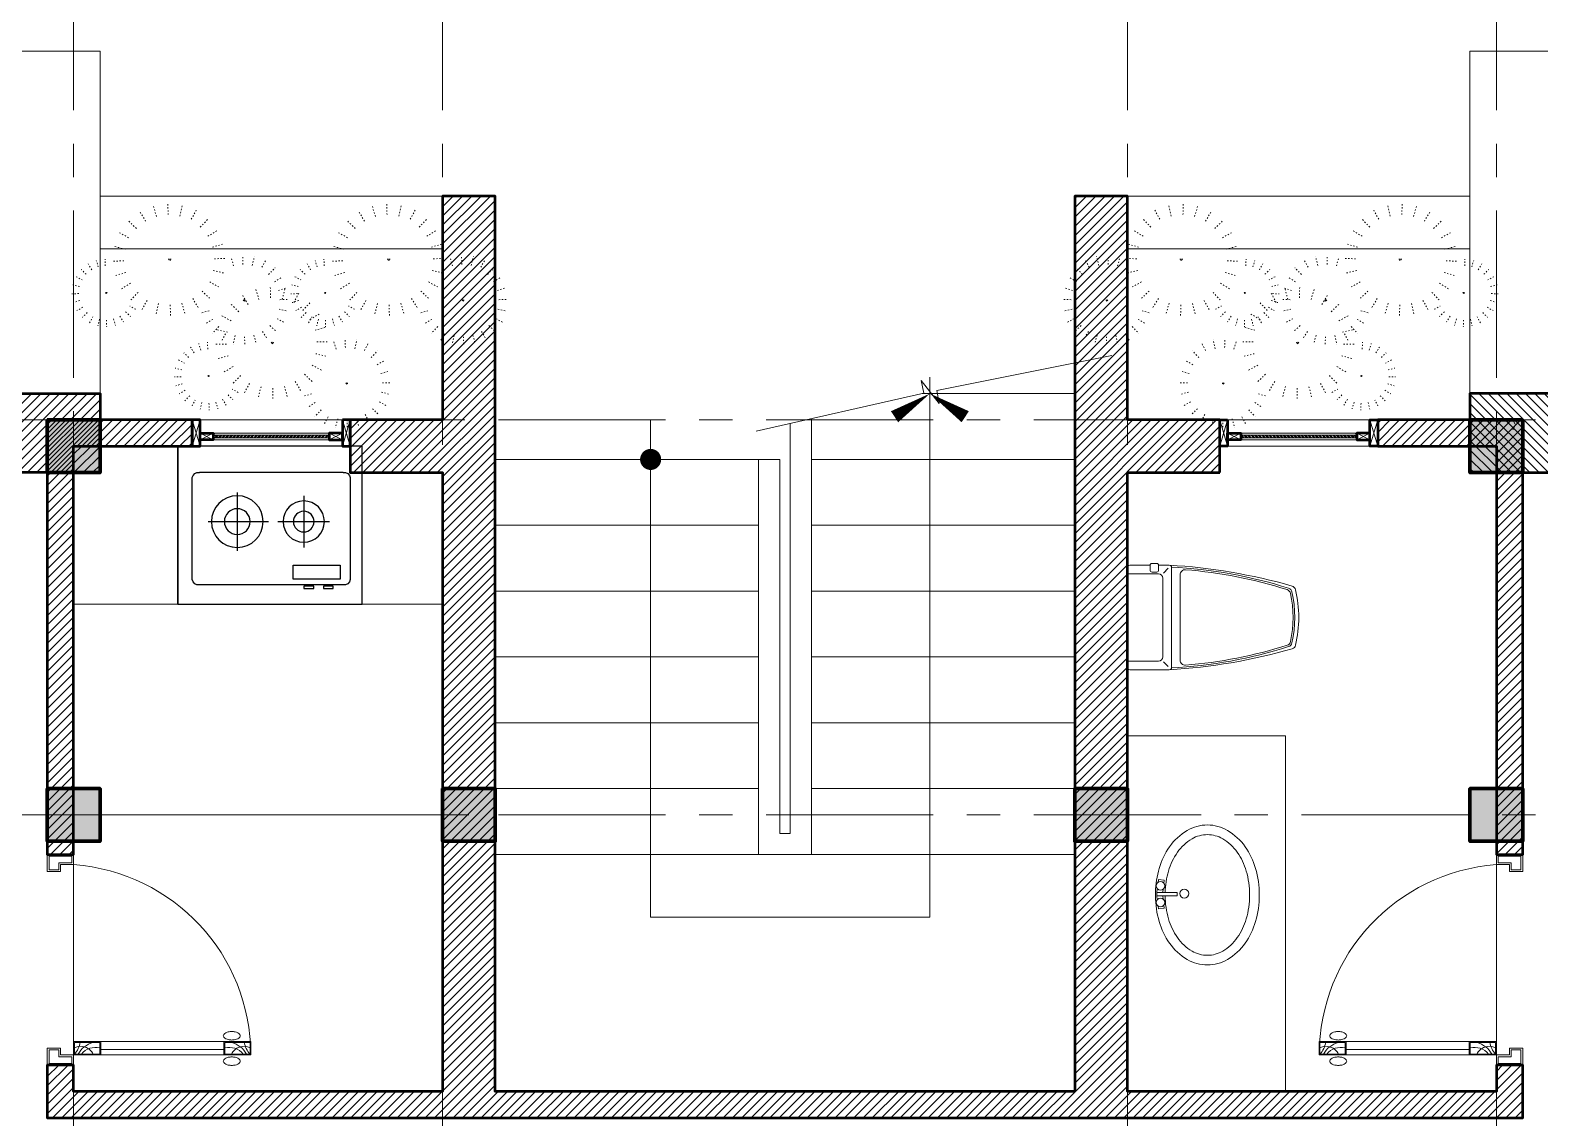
# Model space of a CAD drawing. Header units: inches. Extents: x 88947 to 296847, y 35049 to 161062.
# Drawn here: x 189696 to 195426, y 90059 to 94189 of the extents above; entities that cross this region are included whole.
import ezdxf

# ---------------------------------------------------------------- set-up
doc = ezdxf.new("R2010")
doc.units = ezdxf.units.IN
doc.header["$MEASUREMENT"] = 0
for name, pattern in [('ACAD_ISO03W100', [30, 12, -18]), ('CENTER', [50.800000000000004, 31.75, -6.35, 6.35, -6.35]), ('DASHED2', [9.524999999999999, 6.35, -3.175])]:
    doc.linetypes.add(name, pattern=pattern)
doc.layers.add('aaaa', color=34, linetype='Continuous')
doc.layers.add('NOITHAT', color=34, linetype='Continuous')
for name, color, linetype, lineweight in [('CUA', 42, 'Continuous', 20), ('HACTH', 8, 'Continuous', 5), ('HATCH', 8, 'Continuous', 5), ('KHUNG 1', 6, 'Continuous', 70), ('mb$0$CUA', 42, 'Continuous', 20), ('mb$0$HATCH', 69, 'Continuous', 15), ('mb$0$net cat', 51, 'Continuous', 50), ('mb$0$net manh', 251, 'Continuous', 5), ('THAY', 3, 'Continuous', 18), ('THIETBI', 55, 'Continuous', 13), ('TRUC', 252, 'ACAD_ISO03W100', 13), ('TUONG', 4, 'Continuous', 50), ('vdung', 56, 'Continuous', 9)]:
    doc.layers.add(name, color=color, linetype=linetype, lineweight=lineweight)
doc.styles.add('ATTR', font='romans.shx', dxfattribs={"width": 0.8, "height": 0.7})

# ---------------------------------------------------------------- blocks, each defined once
blk = doc.blocks.new('WC05_P')
for p, q in [((-163.4332003934864, 541.6450136737086), (-163.4332003934864, 400.6450136737086)), ((233.5667996065136, 541.6450136737086), (233.5667996065136, 400.6450136737086)), ((-210.4332003934864, 430.1167180118947), (-210.4332003934864, 409.1167180118946)), ((-202.4240828107567, 439.1167180118947), (-180.4332003934864, 439.1167180118947)), ((-171.4332003934864, 430.1167180118947), (-171.4332003934864, 409.1167180118946)), ((-202.4337935026169, 400.1167180118946), (-180.4332003934864, 400.1167180118946)), ((-166.9339561518516, 378.6204424184715), (-188.242008766753, 357.3267619186563)), ((-143.4332003934864, 380.6450136737086), (213.5667996065136, 380.6450136737086)), ((237.0675553648788, 378.6204424184715), (258.3756079797803, 357.3267619186563)), ((-192.4332003934864, 341.6450136737086), (262.5667996065137, 341.6450136737086)), ((-159.3356360889615, 302.6450136737086), (229.4692353019883, 302.6450136737086))]:
    blk.add_line(p, q)
blk.add_lwpolyline([(-202.4332003934864, 439.1167180118947), (-202.4332003934864, 531.6450136737086, -0.414213562373095), (-192.4332003934864, 541.6450136737086), (262.5667996065137, 541.6450136737086, -0.414213562373095), (272.5667996065137, 531.6450136737086), (272.5667996065137, 351.6450136737086, -0.05643643706552809), (177.5229201375263, -206.3173234126065, -0.2718575235499975), (160.9727958778988, -221.9982441541606, -0.1145472182879914), (-90.90154294170053, -221.8601835283448, -0.2715780745762616), (-107.4279695011392, -206.183647669621, -0.05642256220342063), (-202.4332003934864, 351.645013673707), (-202.4332003934864, 400.1167180118946)], format="xyb")
for centre, radius, start, end in [((-201.3185305588626, 430.0692202111985), 9.114793592576325, 96.96667790787944, 179.7014264990903), ((-180.4332003934864, 430.1167180118947), 9, 0, 90), ((-201.3160061846809, 409.1652614426133), 9.117323439789876, 180.3050617719985, 262.9577982272369), ((-192.4332003934864, 351.6450136737086), 10, 180, 270), ((-180.4332003934864, 409.1167180118946), 9, 270, 0), ((-143.4332003934864, 400.6450136737086), 20, 180, 270), ((213.5667996065136, 400.6450136737086), 20, 270, 0), ((262.5667996065137, 351.6450136737086), 10, 270, 0), ((1905.98182169227, 447.1941610259693), 2102.578959649846, 182.8742835320095, 197.6553580695382), ((-159.3356360889615, 280.1294728084221), 22.51554086528662, 90, 184.6246185700729), ((1905.934843745355, 447.1876325049033), 2094.531608273105, 184.6245441765275, 197.5276549796377), ((-1835.848222479243, 447.1941610259693), 2094.578959649846, 342.4639596696136, 355.3753814299265), ((-1835.848222479243, 447.1941610259693), 2102.578959649846, 342.3446419304619, 357.1257164679904), ((229.4692353019883, 280.129472808422), 22.51554086528662, 355.375381429925, 90), ((-76.10661430237859, -183.6697371818734), 22.51554086528662, 197.6553580695387, 257.5058675068256), ((-69.8810356385494, -176.833356221094), 22.51554086528662, 197.5276549796375, 258.1004920139902), ((35.06679960651365, 318.044267807829), 536.3992541341204, 257.505867506825, 282.494132493175), ((35.72965411792188, 324.3466122222949), 534.7020094094623, 258.1004920139905, 281.7373468011922), ((139.9214598832948, -177.1302528184612), 22.51554086528662, 281.7373468011924, 342.463959669614), ((146.2402135154059, -183.6697371818734), 22.51554086528662, 282.4941324931746, 342.3446419304639)]:
    blk.add_arc(centre, radius, start, end)
blk = doc.blocks.new('C DDFFG')
for p, q in [((1786522.217473382, 1255885.81696257), (1786522.217473382, 1255963.228194855)), ((1786522.217473382, 1255963.228194855), (1786535.030511112, 1255963.228194855)), ((1786535.030511112, 1255963.228194855), (1786535.030511112, 1255885.81696257)), ((1786473.085709055, 1255891.716264571), (1786475.699328106, 1255913.483537248)), ((1786475.699328106, 1255913.483537248), (1786486.72124365, 1255912.160124394)), ((1786509.987280908, 1255909.366547122), (1786522.217473382, 1255907.898055202)), ((1786547.260703587, 1255909.366547122), (1786535.030511112, 1255907.898055202)), ((1786581.548656389, 1255913.483537248), (1786570.526740845, 1255912.160124394)), ((1786584.16227544, 1255891.716264571), (1786581.548656389, 1255913.483537248)), ((1786483.673065716, 1255890.445029655), (1786473.085709055, 1255891.716264571)), ((1786522.217473382, 1255885.81696257), (1786507.808220739, 1255887.547096509)), ((1786536.059500372, 1255880.557617335), (1786521.806454377, 1255880.437481379)), ((1786535.030511112, 1255885.81696257), (1786522.217473382, 1255885.81696257)), ((1786535.030511112, 1255885.81696257), (1786549.439763756, 1255887.547096509)), ((1786573.574918779, 1255890.445029654), (1786584.16227544, 1255891.716264571))]:
    blk.add_line(p, q)
at = {"extrusion": (0, 0, -1)}
for centre, major_axis, ratio, start_param, end_param in [((1786502.22587785, 1255993.220431157), (-196.576827910027, 196.576827910027), 0.9999999999971908, 0.1746721990089368, 0.503187330312453), ((1786525.874676021, 1255911.658646475), (-256.6251017217065, 256.6251017217065), 0.9999999999996413, 0.5031873303111891, 0.7853981633975771), ((1786525.874676021, 1255911.658646475), (-256.6251017215106, -256.6251017215106), 0.9999999999995111, 2.35619449019228, 2.63840532327866), ((1786549.523474191, 1255993.220431157), (-196.5768279099476, -196.5768279099476), 0.9999999999972699, 2.638405323277339, 2.966920454580992), ((1786466.085137259, 1256044.850060572), (-152.0135483859962, -152.0135483859962), 0.9999999999975132, 1.319717300781313, 1.745468525802608), ((1786466.085137259, 1256044.850060572), (-126.0862997399542, 126.0862997399542), 0.999999999997094, -0.2510790260147844, 0.1746721990086899), ((1786502.22587785, 1255993.220431157), (-170.6495792658378, -170.6495792658378), 0.9999999999914471, 1.745468525801561, 2.073983657102234), ((1786525.874676021, 1255911.658646474), (-230.6978530757754, 230.6978530757754), 0.999999999997266, 0.5031873303122638, 0.7853981633988263), ((1786525.874676021, 1255911.658646475), (-230.6978530755815, -230.6978530755815), 0.9999999999971769, 2.356194490191022, 2.638405323277583), ((1786549.523474191, 1255993.220431157), (-170.6495792658374, 170.6495792658374), 0.9999999999914908, 1.067608996487599, 1.396124127788274), ((1786585.664214782, 1256044.850060572), (-126.0862997399523, -126.0862997399523), 0.9999999999970992, 2.966920454581087, 3.392671679604566), ((1786585.664214782, 1256044.850060572), (-152.0135483860611, 152.0135483860611), 0.9999999999974456, 1.396124127786872, 1.821875352807989), ((1786410.911747557, 1256077.498012425), (-106.6814863794014, 106.6814863794014), 0.9999999999995982, -0.7853981633976492, -0.2510790260146973), ((1786410.911747557, 1256077.498012425), (-80.75423773373085, 80.75423773373083), 0.9999999999988722, -0.7853981633980123, -0.251079026013961), ((1786640.837604485, 1256077.498012425), (-80.75423773388796, 80.75423773388795), 0.9999999999991174, 1.821875352807447, 2.356194490190884), ((1786640.837604485, 1256077.498012425), (-106.6814863795317, 106.6814863795317), 0.9999999999993895, 1.821875352808637, 2.356194490192039), ((1786410.911747557, 1256077.498012425), (-106.6814863795028, 106.6814863795028), 0.9999999999995156, -1.319717300781212, -0.7853981633976904), ((1786410.911747557, 1256077.498012425), (-80.75423773368324, -80.75423773368325), 0.9999999999995914, 0.2510790260147788, 0.7853981633976524), ((1786640.837604485, 1256077.498012425), (-80.75423773370935, 80.75423773370935), 0.9999999999998626, 2.356194490193296, 2.890513627576103), ((1786640.837604485, 1256077.498012425), (-106.6814863795463, -106.6814863795464), 0.9999999999994857, 3.92699081698827, 4.461309954371651), ((1786466.085137259, 1256110.145964278), (-126.0862997403387, 126.0862997403387), 0.9999999999970514, 4.537716781376678, 4.963468006398096), ((1786585.664214782, 1256110.145964278), (-126.0862997403799, -126.08629974038), 0.9999999999967243, 4.461309954371352, 4.88706117939263), ((1786466.085137259, 1256110.145964278), (-152.0135483859686, 152.0135483859686), 0.9999999999978101, 4.537716781377177, 4.963468006398345), ((1786502.22587785, 1256161.775593692), (-170.6495792644465, 170.6495792644465), 0.9999999999990503, 4.209201650074217, 4.537716781376674), ((1786531.186599793, 1255989.958874451), (-11.94161886190538, 11.94161886190538), 0.9999999999923973, -0.7853981634012497, 5.497787143778337), ((1786585.664214782, 1256110.145964278), (-152.0135483859918, -152.0135483859918), 0.999999999997442, 4.46130995437127, 4.887061179392375), ((1786502.22587785, 1256161.775593693), (-196.576827911722, 196.576827911722), 0.9999999999922197, 4.209201650077116, 4.537716781377859), ((1786525.874676021, 1256243.337378375), (-230.6978530757634, -230.6978530757635), 0.9999999999981871, 5.508996987792555, 5.779997976867736), ((1786497.019046617, 1255899.643121675), (-11.4612412730364, -11.4612412730364), 0.999999999995787, 0.7853981633995547, 7.068583470579141), ((1786525.874676021, 1256243.337378375), (-230.697853076855, -230.6978530768551), 0.9999999999983634, 5.21557631069506, 5.469720115485267), ((1786560.228937877, 1255899.643121675), (-11.46124127303675, -11.46124127303675), 0.9999999999959504, 0.7853981633994731, 7.06858347057906), ((1786549.523474191, 1256161.775593693), (-196.576827911858, -196.576827911858), 0.9999999999918469, 4.887061179391772, 5.215576310692549), ((1786525.87467602, 1256243.337378375), (-256.6251017216459, -256.6251017216459), 0.9999999999987784, 5.508996987792656, 5.779997976867833), ((1786525.874676021, 1256243.337378375), (-256.6251017219885, -256.6251017219886), 0.9999999999998359, 5.215576310695624, 5.469720115485876)]:
    blk.add_ellipse(centre, major_axis=major_axis, ratio=ratio, start_param=start_param, end_param=end_param, dxfattribs=at)
at = {"extrusion": (0, 0, -0.9999999999999998)}
blk.add_ellipse((1786549.523474191, 1256161.775593692), major_axis=(-170.6495792644459, -170.6495792644459), ratio=0.999999999999106, start_param=4.887061179392652, end_param=5.215576310695114, dxfattribs=at)
blk = doc.blocks.new('111113435445')
at = {"layer": 'aaaa', "color": 0}
for p, q in [((600.0000000009313, 700), (0, 700)), ((506.4994653987233, 645.1837084293365), (119.1459869763348, 645.1837084293365)), ((99.45086969342083, 72.42299727466889), (99.45086969342083, 617.9444195840042)), ((286.0289853315335, 585.033971055178), (286.0289853315335, 355.6143090336118)), ((526.1931125128176, 72.42152710608207), (526.1931125128176, 617.9444195840042)), ((175.02841407503, 474.024664073484), (397.029558384791, 474.0246640732512)), ((286.0289853315335, 319.7934844791889), (286.0289853315335, 123.6785437033977)), ((187.9715149437543, 221.7360140914097), (384.0864557193127, 221.7360140914097)), ((600.0000000009313, 0), (0, 0)), ((119.1459869763348, 45.18370842933655), (506.4994653987233, 45.18370842933655))]:
    blk.add_line(p, q, dxfattribs=at)
for points in [[(0, 700), (600.0000000009313, 700), (600.0000000009313, 0), (0, 0)], [(504.7995461230166, 261.3880441600922), (451.1781269544736, 261.3880441600922), (451.1781269544736, 83.76284839469008), (504.7995461230166, 83.76284839469008)], [(531.1335079818964, 220.7435148868244), (540.3528093078639, 220.7435148868244), (540.3528093078639, 183.8414172760677), (531.1335079818964, 183.8414172760677)], [(531.1335079818964, 146.9393196653109), (540.3528093078639, 146.9393196653109), (540.3528093078639, 110.0372220545541), (531.1335079818964, 110.0372220545541)]]:
    blk.add_lwpolyline(points, close=True, dxfattribs=at)
for centre, radius in [((286.0289853315335, 474.0246640732512), 98.05747038781627), ((286.0289853315335, 474.0246640732512), 49.02675046593203), ((286.0289853315335, 221.7360140914097), 78.44703483184028), ((286.0289853315335, 221.7360140914097), 39.22245889433288)]:
    blk.add_circle(centre, radius, dxfattribs=at)
for centre, radius, start, end in [((123.6354734157212, 621.1949638489168), 24.40207153541323, 100.5981421603389, 187.6549936618993), ((502.0109452723991, 621.1940943042282), 24.40012875186774, 352.336003531292, 79.39980054685171), ((123.6385296839289, 69.17336842068471), 24.40497866236014, 172.3480921116456, 259.3958350793085), ((502.0096691723447, 69.16525937360711), 24.40255349083593, 280.6021822213484, 7.657952041540043)]:
    blk.add_arc(centre, radius, start, end, dxfattribs=at)
blk = doc.blocks.new('121222')
at = {"layer": 'TRUC', "color": 95}
for p, q in [((105.5543187141673, -79521.26269566602), (103.4510822283319, -79432.03646465308)), ((-142.5170353070134, -79629.70091812254), (-206.204140182123, -79568.94762751953)), ((-69.87189895673782, -79572.65753577233), (-116.2707570372686, -79496.50221745647)), ((14.51428777973467, -79535.5860801072), (-10.65337107839059, -79449.80589366957)), ((196.9497653160677, -79532.20087952184), (218.2740073821607, -79444.40017406769)), ((325.9724010766971, -79486.06730506796), (283.5551197847242, -79563.70976860778)), ((356.8608891816219, -79619.5628051161), (419.2304960877739, -79554.18581867828)), ((-274.326323082262, -79662.19321630719), (-196.6838595424442, -79704.61049759916)), ((415.4448013174662, -79690.56066962262), (491.6633999274243, -79644.12287111295)), ((831.3757485360068, -79830.6686413581), (828.7437636671041, -79719.13162141938)), ((1267.536340114283, -79764.54958386747), (1219.768989518795, -79718.98351129852)), ((1322.010625415181, -79721.7749475672), (1287.213691088179, -79664.65441495199)), ((1385.310749751796, -79693.96658191182), (1366.42783517404, -79629.63015017266)), ((1453.590772952622, -79683.22404358095), (1452.008197093235, -79616.304183027)), ((1522.134044053949, -79691.43374729027), (1538.122994430962, -79625.58615746126)), ((1618.89808161281, -79656.8293352773), (1587.08512064383, -79715.06118293217)), ((1642.059299196493, -79756.95077301917), (1688.838339021018, -79707.92428630251)), ((-230.4533615854339, -79790.66345034853), (-315.9853663259116, -79769.89602846852)), ((452.5795372766836, -79774.90791592996), (538.3597237143139, -79749.74025707183)), ((612.0865360414224, -79894.91917463091), (554.0820849175404, -79799.71656439097)), ((717.567622111347, -79848.56845344277), (686.1152189728567, -79741.34451230668)), ((945.6108644150697, -79844.33897465024), (972.2659797034381, -79734.59324132756)), ((1106.892098377462, -79786.67623775544), (1053.870496762495, -79883.72931718022)), ((1145.50785700363, -79953.54580010986), (1223.455524767985, -79871.82198324069)), ((1168.67403849359, -79788.92376870674), (1226.905886148453, -79820.73672967571)), ((1686.000547148478, -79810.19310558158), (1743.167435367554, -79775.3689878719)), ((1713.85968687451, -79873.45795877889), (1778.191700146876, -79854.58313195776)), ((-239.2052206477367, -79882.61272042859), (-328.3571634971354, -79884.71453515555)), ((-224.8075480430207, -79973.65132960415), (-310.5877344806547, -79998.81898846227)), ((356.5186931787632, -80006.83362680447), (453.5717726035363, -80059.85522841944)), ((521.2874733319888, -79966.21954598461), (441.6725264206352, -79890.27461888074)), ((1218.730764033516, -80042.28669033705), (1314.009160790969, -79984.23962949422)), ((1718.089085830555, -80010.69353243135), (1782.240111325069, -80026.27020345806)), ((1724.651500922087, -79941.74389880049), (1791.51766729254, -79940.16349387696)), ((-187.6728120838034, -80057.9985759115), (-263.8914106937614, -80104.43637442116)), ((-129.0888999479647, -80128.996440418), (-191.4460006306942, -80194.369757566)), ((411.3648562505599, -80167.4267551454), (304.4437845074971, -80141.46416394529)), ((1265.157271739155, -80147.72516668802), (1372.37754358543, -80116.26025732611)), ((1652.134631888337, -80131.41947547915), (1699.901982483829, -80176.98554804812)), ((1750.992515042229, -80107.05337839652), (1692.760667387363, -80075.24041742754)), ((-98.20041184303614, -80262.49194046615), (-55.78313055106332, -80184.84947692633)), ((30.82222391758955, -80216.35836601227), (9.510488074919067, -80304.15540217659)), ((122.2176705194954, -80227.29654986809), (124.320907005331, -80316.52278088102)), ((213.2577014539281, -80212.97316542691), (238.4253603120497, -80298.75335186454)), ((400.4243023944755, -80282.3550676946), (288.9740768427071, -80284.98196151483)), ((1283.14387821078, -80261.528202064), (1394.59410376255, -80258.90130824377)), ((1466.080199050001, -80212.74501576569), (1467.658356442586, -80279.67296407625)), ((1534.368310007444, -80202.0068959016), (1553.238718361778, -80266.34699693059)), ((1597.65592812064, -80174.20219953606), (1632.45286244764, -80231.32273215127)), ((418.410908866104, -80396.15810307059), (311.195055486626, -80427.61492467587)), ((1272.203324354696, -80376.45651461321), (1379.124396097759, -80402.41910581331)), ((464.8374165717437, -80501.59657942156), (369.56343828109, -80559.63555250777)), ((538.0603236016292, -80590.33746964874), (460.1170743040711, -80672.05319876129)), ((1162.280707273267, -80577.66372377399), (1241.895654184621, -80653.60865087787)), ((1327.049487426494, -80537.04964295414), (1229.996408001721, -80484.02804133917)), ((576.6760822277954, -80757.20703200316), (629.697683842762, -80660.1539525784)), ((737.9573161901897, -80699.54429510838), (711.3066193686177, -80809.28194067442)), ((852.1924320692525, -80713.2146284005), (854.8288354049555, -80824.7435605826)), ((966.0005584939124, -80695.31481631583), (997.4573800991991, -80802.5306696953)), ((1071.481644563833, -80648.9640951277), (1129.486095687717, -80744.16670536765))]:
    blk.add_line(p, q, dxfattribs=at)
for points in [[(109.8456827291664, -79868.9113460688), (97.9972506477892, -79878.87342042834), (118.724270534158, -79881.97413361653)], [(1456.804147468863, -79943.96034408877), (1447.91267491282, -79951.4317125642), (1463.462901028358, -79953.76258324459)], [(836.7325958263486, -80265.23331094562), (821.919116463021, -80277.68167272251), (847.83468716665, -80281.56915310872)]]:
    blk.add_lwpolyline(points, close=True, dxfattribs=at)
at = {"layer": 'TRUC', "color": 95, "style": 'ATTR', "width": 0.8, "flags": 9}
blk.add_attdef('ESTCODE', (836.7325958263486, -80265.23331094562), '', height=6.451199999907048, rotation=331.351536153985, dxfattribs=at)
blk = doc.blocks.new('A$C6DAC4EB2')
at = {"linetype": 'Continuous'}
for p, q in [((-100, 0), (-100, -38.57142857788131)), ((0, 0), (-100, 0)), ((0, 0), (-100, 0)), ((0, -64.28571429569274), (0, 0)), ((-773.0000001399312, -89.9999999976717), (-773.0000001399312, -38.57142857881263)), ((-773.0000001399312, -38.57142857881263), (-773.0000001399312, -89.9999999976717)), ((-670.142857301631, -38.57142857788131), (-773.0000001399312, -38.57142857881263)), ((-773.0000001399312, -38.57142857881263), (-100, -38.57142857788131)), ((-670.142857301631, -89.9999999976717), (-670.142857301631, -38.57142857788131)), ((-202.8571428388823, -38.57142857788131), (-100, -38.57142857788131)), ((-202.8571428388823, -89.99999999674037), (-202.8571428388823, -38.57142857788131)), ((-99.99999999906868, -800.0000001396984), (-99.99999999580905, -38.57142857788131)), ((-100, -38.57142857788131), (-100, -89.99999999674037)), ((-100, -38.57142857788131), (-100, -89.99999999674037)), ((-100, -38.57142857788131), (-50.14285715506412, -38.57142857788131)), ((-50.14285715506412, -38.57142857788131), (-50.14285715506412, -64.28571429569274)), ((-100, -89.99999999674037), (-773.0000001399312, -89.9999999976717)), ((-773.0000001399312, -89.9999999976717), (-670.142857301631, -89.9999999976717)), ((-670.142857301631, -59.05548358522356), (-202.8571428388823, -59.05548358429223)), ((-100, -89.99999999674037), (-202.8571428388823, -89.99999999674037)), ((-50.14285715506412, -64.28571429569274), (0, -64.28571429569274)), ((-50.1428571541328, -761.4285715627484), (-50.1428571541328, -735.7142858440056)), ((-50.1428571541328, -735.7142858440056), (4.656612873077393e-10, -735.7142858440056)), ((4.656612873077393e-10, -735.7142858440056), (9.313225746154785e-10, -800.0000001396984)), ((-99.99999999906868, -800.0000001396984), (-99.99999999953434, -761.4285715627484)), ((-99.99999999953434, -761.4285715627484), (-50.1428571541328, -761.4285715627484)), ((9.313225746154785e-10, -800.0000001396984), (-99.99999999906868, -800.0000001396984)), ((-99.99999999953434, -800.0000001406297), (9.313225746154785e-10, -800.0000001396984)), ((-100, -800.0000001406297), (9.313225746154785e-10, -800.0000001406297))]:
    blk.add_line(p, q, dxfattribs=at)
at = {"color": 7}
for p, q in [((-769.5131796712521, -42.0582490474917), (-769.5131796712521, -86.51317952899262)), ((-673.6296777703101, -42.05824904656038), (-769.5131796712521, -42.0582490474917)), ((-673.6296777703101, -86.51317952899262), (-673.6296777703101, -42.05824904656038)), ((-199.3703223702032, -42.05824904656038), (-103.4868204686791, -42.05824904656038)), ((-199.3703223702032, -86.5131795280613), (-199.3703223702032, -42.05824904656038)), ((-103.4868204686791, -42.05824904656038), (-103.4868204686791, -86.5131795280613)), ((-93.57142857054714, -6.428571430034935), (-93.57142857054714, -32.14285714784637)), ((-6.428571429452859, -6.428571430034935), (-93.57142857054714, -6.428571430034935)), ((-93.57142857054714, -32.14285714784637), (-43.7142857251456, -32.14285714784637)), ((-43.7142857251456, -32.14285714784637), (-43.7142857251456, -57.85714286658913)), ((-6.428571429452859, -57.85714286658913), (-6.428571429452859, -6.428571430034935)), ((-769.5131796712521, -86.51317952899262), (-673.6296777703101, -86.51317952899262)), ((-103.4868204686791, -86.5131795280613), (-199.3703223702032, -86.5131795280613)), ((-43.7142857251456, -57.85714286658913), (-6.428571429452859, -57.85714286658913)), ((-43.71428572467994, -767.857142991852), (-43.71428572467994, -742.1428572740406)), ((-43.71428572467994, -742.1428572740406), (-6.428571428987198, -742.1428572740406)), ((-6.428571428987198, -742.1428572740406), (-6.428571428987198, -793.5714287105948)), ((-93.57142856961582, -793.5714287105948), (-93.57142856961582, -767.857142991852)), ((-93.57142856961582, -767.857142991852), (-43.71428572467994, -767.857142991852)), ((-6.428571428987198, -793.5714287105948), (-93.57142856961582, -793.5714287105948))]:
    blk.add_line(p, q, dxfattribs=at)
at = {"linetype": 'Continuous', "extrusion": (0, 0, -1)}
for centre, major_axis, ratio, start_param, end_param in [((-700.0168171572732, -63.15406083804555), (45.32515524032208, 45.32515524032209), 0.9999999999896637, -0.9896177343338575, -0.7853981634026165), ((-700.0168171577388, -63.15406083804555), (-45.32515524104782, 45.32515524104782), 0.9999999999924583, 0.7853981634084838, 0.9896177343364975), ((-10.64760575073888, -3.519638469726488), (567.7180511019892, 528.5612132035033), 0.9626856816345414, 2.419028473466696, 3.864156833709902), ((-746.2427487779642, -19.44417786342092), (36.9236637492839, 36.9236637492839), 0.9999999999988378, 1.233295090049989, 2.818084081891444), ((-832.5231785471551, -100.4758749192115), (-60.72548577230759, 60.72548577230758), 0.9999999999922285, 1.609161942705908, 2.192883481444705), ((-690.5216493258486, -0.3312535374425352), (47.46297617216999, 47.46297617216999), 0.9999999999992346, 2.101801698648347, 3.256141169461413), ((-723.6256310646422, -15.1260401501786), (6.034479839027238, 6.034479839027239), 0.9999999999209966, 3.926990817026743, 4.618826630634581), ((-723.6256310651079, -15.1260401501786), (6.034479838229585, 6.034479838229585), 0.999999999935948, 3.235155003318437, 3.926990817019267), ((-712.4227603600593, -5.8452781829983), (-16.32128825629719, 16.32128825629719), 0.9999999997893931, 4.390638426038683, 4.805951330109727), ((-704.9437152888859, -39.36489225993864), (28.14669683965851, 28.14669683965851), 0.999999999656178, -1.249045772491101, -0.9896177344742797), ((-704.9437152884202, 9.112811959348619), (28.14669682750446, 28.14669682750446), 0.9999999999846177, 2.560414061119177, 2.819842099188373), ((-700.0168171572732, 32.90198053838685), (45.32515523644942, 45.32515523644943), 0.9999999999867505, 2.356194490192984, 2.560414061118706), ((-700.0168171577388, 32.90198053838685), (45.32515525235642, 45.32515525235642), 0.999999999884372, 2.151974919204938, 2.356194490134531), ((-695.0899190255441, -39.36489225993864), (28.14669682637011, 28.14669682637011), 0.9999999999105279, -0.5811785925221431, -0.3217505544290424), ((-695.0899190260097, 9.112811959348619), (-28.14669682697713, 28.14669682697713), 0.9999999999179215, 3.463343208003048, 3.72277124608997), ((-676.4080032497877, -15.1260401501786), (-6.034479839027241, 6.034479839027235), 0.9999999999209969, 1.664358676545005, 2.356194490152843), ((-676.4080032493221, -15.1260401501786), (-6.034479838229583, 6.034479838229582), 0.999999999935948, 2.356194490160319, 3.048030303861149), ((-182.4783508141991, -0.3312535365112126), (-47.46297617229602, 47.46297617229602), 0.9999999999978242, 3.027044137720885, 4.181383608521778), ((-126.7572513620835, -19.44417786342092), (-36.92366374929273, 36.92366374929273), 0.9999999999982883, 3.465101225288309, 5.04989021712955), ((-199.2446580124088, 4.211423633620143), (-66.66649229310141, -66.66649229310143), 0.9999999999926318, 4.43995867327433, 5.222261209569159), ((-40.47682159289252, -100.4758749182802), (-60.72548577182307, 60.72548577182307), 0.9999999999889562, -0.6220871546583369, -0.03836561591179466), ((-723.6256310651079, -111.5546115601901), (-6.034479838367661, 6.03447983836766), 0.9999999999603653, 5.497787143762321, 6.18962295743429), ((-723.6256310646422, -111.5546115611214), (6.034479838378017, 6.034479838378018), 0.9999999999932947, 3.235155003369578, 3.926990817017876), ((-712.4227603595937, -120.8353735273704), (16.32128825561416, 16.32128825561416), 0.999999999846125, 4.618826630627696, 5.03413953471783), ((-704.9437152884202, -135.7934636697173), (-28.14669682750447, 28.14669682750446), 0.9999999999846186, 0.3217505544014201, 0.581178592470616), ((-700.0168171577388, -159.5826322487555), (-45.32515524167669, 45.32515524167668), 0.9999999999991861, 0.5811785924716819, 0.7853981634051198), ((-700.0168171566911, -159.5826322478242), (45.32515524078887, 45.32515524078887), 0.999999999999273, -0.7853981634050764, -0.5811785924726738), ((-695.0899190260097, -135.7934636706486), (28.14669682692588, 28.14669682692588), 0.9999999999840498, -0.581178592476649, -0.321750554401754), ((-687.6108739543706, -120.8353735273704), (-16.32128825539342, 16.32128825539342), 0.9999999998580227, 1.249045772430698, 1.664358676524909), ((-676.4080032493221, -111.5546115601901), (6.034479838395837, 6.034479838395838), 0.9999999999656897, 0.09356234974303779, 0.7853981634146034), ((-676.4080032497877, -111.5546115601901), (-6.03447983837802, 6.034479838378019), 0.9999999999932947, 2.356194490161709, 3.048030303810007), ((-712.4227603600593, -102.2738495937083), (-16.32128825374325, 16.32128825374325), 0.999999999951124, 4.390638425998199, 4.805951330116366), ((-704.9437152888859, -87.31575945043005), (-28.14669683965844, 28.14669683965844), 0.9999999996561802, 4.131210388064072, 4.390638426080893), ((-700.0168171572732, -63.52659087232314), (-45.32515523972154, 45.32515523972153), 0.9999999999993431, 3.926990816994834, 4.131210387919839), ((-700.0168171572732, -63.52659087232314), (45.32515525235642, 45.32515525235642), 0.999999999884372, 2.151974919204938, 2.356194490134531), ((-695.0899190255441, -87.31575945043005), (28.14669682934612, 28.14669682934612), 0.9999999999507357, 1.892546881181337, 2.151974919246965)]:
    blk.add_ellipse(centre, major_axis=major_axis, ratio=ratio, start_param=start_param, end_param=end_param, dxfattribs=at)
at = {"linetype": 'Continuous', "extrusion": (0, 0, -0.9999999999999998)}
for centre, major_axis, ratio, start_param, end_param in [((-673.7553421275225, 4.211423633620143), (-66.66649229320736, 66.66649229320736), 0.9999999999912422, 4.202516751200599, 4.984819287478075), ((-712.4227603595937, -24.40680211642757), (16.32128825376506, 16.32128825376506), 0.9999999999575131, 4.61882663060635, 5.034139534759705), ((-687.6108739543706, -24.40680211642757), (16.32128825305299, 16.32128825305299), 0.9999999999825234, -0.3217505544066781, 0.09356234976640665), ((-687.6108739543706, -5.8452781829983), (-16.32128825311401, 16.32128825311401), 0.9999999998292839, 3.048030303823669, 3.463343208034126)]:
    blk.add_ellipse(centre, major_axis=major_axis, ratio=ratio, start_param=start_param, end_param=end_param, dxfattribs=at)
at = {"linetype": 'Continuous', "extrusion": (0, 0, -0.9999999999999999)}
blk.add_ellipse((-687.6108739543706, -102.2738495937083), major_axis=(-16.32128825311768, 16.32128825311767), ratio=0.9999999999279805, start_param=3.048030303826233, end_param=3.463343208008182, dxfattribs=at)
blk = doc.blocks.new('A$C42FF647F')
at = {"layer": 'HACTH'}
h = blk.add_hatch(dxfattribs=at)
h.set_pattern_fill('ANSI31', color=256, scale=200, style=0)
h.set_pattern_definition([(45, (-1500, -4950.000000094777), (-17.67766952966369, 17.67766952966369), [])])
h.paths.add_polyline_path([(-1500, -4600.00000008005), (4100, -4600.00000008005), (4100, -4400.00000008005), (4000, -4400.00000008005), (4000, -4500.00000008005), (2600, -4500.00000008005), (2599.999999992782, -2150.000000094777), (2950.183708472352, -2150.000000094777), (2950.183708472352, -1950.000000094777), (2599.999999992375, -1950.000000094777), (2599.999999989173, -1100.00000008916), (2399.999999989173, -1100.00000008916), (2400, -4500.00000008005), (200, -4500.00000008005), (200.0000000108266, -1100.000000094777), (1.082662492990494e-08, -1100.000000094777), (1.501757651567459e-08, -1950.000000090295), (-350.1837084201106, -1950.000000090295), (-350.1837084183935, -2150.000000090396), (1.644366420805454e-08, -2150.000000090396), (0, -4500.00000008005), (-1400, -4500.00000008005), (-1400, -4400.00000008005), (-1500, -4400.00000008005)])
h = blk.add_hatch(dxfattribs=at)
h.set_pattern_fill('ANSI31', color=256, scale=200, style=0)
h.set_pattern_definition([(45, (3550.183708474739, -3599.999999939449), (-17.67766952966369, 17.67766952966369), [])])
h.paths.add_polyline_path([(3550.183708474739, -2050.000000094806), (4000, -2050.000000094806), (4000.000000001397, -3599.999999939449), (4100.000000000931, -3599.999999939449), (4099.999999999534, -2050.000000094806), (4099.999999999534, -1950.000000094806), (3550.183708474739, -1950.000000094806)])
at = {"layer": 'HATCH'}
h = blk.add_hatch(dxfattribs=at)
h.set_pattern_fill('ANSI31', color=256, scale=200, style=0)
h.set_pattern_definition([(45, (-1600, -2150.000000094806), (-17.67766952966369, 17.67766952966369), [])])
h.paths.add_polyline_path([(-1700, -1950.00000009482), (-1700, -1850.000000094806), (-1300, -1850.000000094806), (-1300, -2150.000000094806), (-1700.000000001048, -2150.000000094806)])
h = blk.add_hatch(dxfattribs=at)
h.set_pattern_fill('ANSI31', color=256, scale=200, style=0)
h.set_pattern_definition([(135, (4200.000000043015, -2150.000000094806), (17.67766952966369, 17.67766952966369), [])])
h.paths.add_polyline_path([(4300.000000043015, -1950.00000009482), (4300.000000043015, -1850.000000094806), (3900.000000043015, -1850.000000094806), (3900.000000043015, -2150.000000094806), (4300.000000044063, -2150.000000094806)])
h = blk.add_hatch(dxfattribs=at)
h.set_pattern_fill('ANSI31', color=256, scale=200, style=0)
h.set_pattern_definition([(45, (-1500.000000001251, -3200.000000093583), (-17.67766952966369, 17.67766952966369), [])])
h.paths.add_polyline_path([(-1500.000000001251, -2050.000000094704), (-1500.000000001863, -3599.999999939449), (-1400.000000002328, -3599.999999939449), (-1400.000000001717, -2050.000000094704), (-950.1837084310537, -2050.000000094995), (-950.1837084310537, -1950.000000094995), (-1500.000000001251, -1950.000000094704)])
at = {"layer": 'mb$0$HATCH'}
h = blk.add_hatch(dxfattribs=at)
h.set_pattern_fill('ANSI32', color=256, angle=-180, style=0)
h.set_pattern_definition([(44.99999999999996, (-1020.183708430734, -2017.500000095912), (-6.735192090801864, 6.735192090801867), []), (44.99999999999996, (-1015.693578430713, -2017.500000095912), (-6.735192090801864, 6.735192090801867), [])])
h.paths.add_polyline_path([(-870.1837084307335, -2007.500000095824), (-430.1837084309082, -2007.500000095039), (-430.1837084309082, -2017.500000095039), (-870.1837084307335, -2017.500000095824)])
h = blk.add_hatch(dxfattribs=at)
h.set_pattern_fill('ANSI32', color=256, angle=-180, style=0)
h.set_pattern_definition([(135.0000000000001, (3620.183708429016, -2017.500000095999), (6.735192090801864, 6.735192090801867), []), (135.0000000000001, (3615.693578428996, -2017.500000095999), (6.735192090801864, 6.735192090801867), [])])
h.paths.add_polyline_path([(3470.183708429016, -2007.500000095912), (3030.183708429191, -2007.500000095126), (3030.183708429191, -2017.500000095126), (3470.183708429016, -2017.500000095912)])
at = {"layer": 'CUA', "ltscale": 0.5}
for p, q in [((4071.013743209245, -1965.500000094791), (4062, -1950.000000094806)), ((4062, -1987.000000094806), (4071.013743209245, -1971.500000094791))]:
    blk.add_line(p, q, dxfattribs=at)
at = {"layer": 'CUA'}
for points in [[(-350.1837084310537, -1950.000000089931), (-950.1837084310537, -1950.000000094617)], [(2950.183708429337, -1950.000000090018), (3550.183708429337, -1950.000000094704)], [(-350.1837084310537, -2050.000000090324), (-950.1837084310537, -2050.000000095009)], [(-350.1837084310537, -2050.000000090324), (-950.1837084310537, -2050.000000095009)], [(2950.183708429337, -2050.000000090411), (3550.183708429337, -2050.000000095097)], [(2950.183708429337, -2050.000000090411), (3550.183708429337, -2050.000000095097)]]:
    blk.add_lwpolyline(points, dxfattribs=at)
at = {"layer": 'HATCH'}
for points in [[(2540.590239422221, -1704.768649100632), (1875.737317624735, -1838.784832202597), (1885.617231851094, -1887.798986228896), (1816.843249372323, -1799.650592403093), (1826.72316359845, -1848.664746428971), (1190.429394232458, -1993.049998869523)], [(1849.999999987893, -1787.265343348059), (1849.999999979569, -3837.486911680098), (789.9999999862339, -3837.486911680098), (789.9999999862339, -1950.000000094806)]]:
    blk.add_lwpolyline(points, dxfattribs=at)
for points in [[(1715.829710548482, -1937.84622545517, 50, 0, 0), (1849.999999986117, -1849.999999998967, 0, 0, 0)], [(1984.170289423753, -1937.84622545517, 50, 0, 0), (1849.999999986117, -1849.999999998967, 0, 0, 0)]]:
    blk.add_lwpolyline(points, format="xyseb", dxfattribs=at)
at = {"layer": 'HATCH', "linetype": 'DASHED2', "ltscale": 2}
for points in [[(-852.506038901658, -2017.677669626268), (-870.1837084313156, -2000.00000009661)], [(3452.506038899941, -2017.677669626355), (3470.183708429598, -2000.000000096697)]]:
    blk.add_lwpolyline(points, dxfattribs=at)
at = {"layer": 'HATCH', "const_width": 40}
blk.add_lwpolyline([(769.9999999862339, -2099.999999905209, 1), (809.9999999862339, -2099.999999905209, 1)], format="xyb", close=True, dxfattribs=at)
at = {"layer": 'KHUNG 1'}
for points in [[(-1500, -1950.000000094806), (-1300, -1950.000000094806), (-1300, -2150.000000094806), (-1500, -2150.000000094806)], [(4100, -1950.000000094806), (3900, -1950.000000094806), (3900, -2150.000000094806), (4100, -2150.000000094806)], [(4100, -1950.000000094806), (3900, -1950.000000094806), (3900, -2150.000000094806), (4100, -2150.000000094806)], [(-1500, -3350.000000094806), (-1300, -3350.000000094806), (-1300, -3550.000000094806), (-1500, -3550.000000094806)], [(0, -3350.000000094806), (200, -3350.000000094806), (200, -3550.000000094806), (0, -3550.000000094806)], [(2400, -3350.000000094806), (2600, -3350.000000094806), (2600, -3550.000000094806), (2400, -3550.000000094806)], [(2600, -3350.000000094806), (2400, -3350.000000094806), (2400, -3550.000000094806), (2600, -3550.000000094806)], [(4100, -3350.000000094806), (3900, -3350.000000094806), (3900, -3550.000000094806), (4100, -3550.000000094806)]]:
    blk.add_lwpolyline(points, close=True, dxfattribs=at)
for points in [[(-1500, -2150.000000094806), (-1300, -2150.000000094806), (-1500, -1950.000000094806), (-1300, -1950.000000094806)], [(4100, -2150.000000094806), (3900, -2150.000000094806), (4100, -1950.000000094806), (3900, -1950.000000094806)], [(4100, -2150.000000094806), (3900, -2150.000000094806), (4100, -1950.000000094806), (3900, -1950.000000094806)], [(-1500, -3550.000000094806), (-1300, -3550.000000094806), (-1500, -3350.000000094806), (-1300, -3350.000000094806)], [(0, -3550.000000094806), (200, -3550.000000094806), (0, -3350.000000094806), (200, -3350.000000094806)], [(2400, -3550.000000094806), (2600, -3550.000000094806), (2400, -3350.000000094806), (2600, -3350.000000094806)], [(2600, -3550.000000094806), (2400, -3550.000000094806), (2600, -3350.000000094806), (2400, -3350.000000094806)], [(4100, -3550.000000094806), (3900, -3550.000000094806), (4100, -3350.000000094806), (3900, -3350.000000094806)]]:
    blk.add_solid(points, dxfattribs=at)
at = {"layer": 'mb$0$CUA'}
for points in [[(-380.1837084309373, -2025.000000094835), (-380.1837084309955, -2000.000000094835), (-870.1837084307335, -2000.000000095824), (-870.1837084307044, -2025.000000095824)], [(2980.18370842922, -2025.000000094922), (2980.183708429278, -2000.000000094922), (3470.183708429016, -2000.000000095912), (3470.183708428987, -2025.000000095912)], [(-870.1837084307335, -2007.500000095824), (-430.1837084309082, -2007.500000095039), (-430.1837084309082, -2017.500000095039), (-870.1837084307335, -2017.500000095824)], [(3470.183708429016, -2007.500000095912), (3030.183708429191, -2007.500000095126), (3030.183708429191, -2017.500000095126), (3470.183708429016, -2017.500000095912)]]:
    blk.add_lwpolyline(points, close=True, dxfattribs=at)
at = {"layer": 'mb$0$net cat'}
for points in [[(-950.1837084309373, -1950.000000095009), (-950.1837084310537, -2050.000000095009), (-920.1837084310537, -2050.000000095039), (-920.1837084309373, -1950.000000095039)], [(-920.1837084310246, -2025.00000009597), (-920.1837084310246, -2000.00000009597), (-870.1837084310246, -2000.00000009597), (-870.1837084310246, -2025.00000009597)], [(-380.1837084308791, -2025.00000009498), (-380.1837084309373, -2000.00000009498), (-430.1837084309373, -2000.000000095039), (-430.1837084308791, -2025.000000095039)], [(-380.1837084309373, -1950.000000095009), (-380.1837084310537, -2050.000000095009), (-350.1837084310537, -2050.000000095039), (-350.1837084309373, -1950.000000095039)], [(2980.18370842922, -1950.000000095097), (2980.183708429337, -2050.000000095097), (2950.183708429337, -2050.000000095126), (2950.18370842922, -1950.000000095126)], [(2980.183708429162, -2025.000000095068), (2980.18370842922, -2000.000000095068), (3030.18370842922, -2000.000000095126), (3030.183708429162, -2025.000000095126)], [(3520.183708429307, -2025.000000096057), (3520.183708429307, -2000.000000096057), (3470.183708429307, -2000.000000096057), (3470.183708429307, -2025.000000096057)], [(3550.18370842922, -1950.000000095097), (3550.183708429337, -2050.000000095097), (3520.183708429337, -2050.000000095126), (3520.18370842922, -1950.000000095126)]]:
    blk.add_lwpolyline(points, close=True, dxfattribs=at)
at = {"layer": 'mb$0$net manh'}
for points in [[(-950.1837084309373, -1950.000000095009), (-920.1837084310537, -2050.000000095039)], [(-920.1837084309373, -1950.000000095039), (-950.1837084310537, -2050.000000095009)], [(-920.1837084310246, -2000.00000009597), (-870.1837084310246, -2025.00000009597)], [(-920.1837084310246, -2025.00000009597), (-870.1837084310246, -2000.00000009597)], [(-380.1837084309373, -2000.00000009498), (-430.1837084308791, -2025.000000095039)], [(-380.1837084308791, -2025.00000009498), (-430.1837084309373, -2000.000000095039)], [(-380.1837084309373, -1950.000000095009), (-350.1837084310537, -2050.000000095039)], [(-350.1837084309373, -1950.000000095039), (-380.1837084310537, -2050.000000095009)], [(2980.18370842922, -1950.000000095097), (2950.183708429337, -2050.000000095126)], [(2950.18370842922, -1950.000000095126), (2980.183708429337, -2050.000000095097)], [(2980.18370842922, -2000.000000095068), (3030.183708429162, -2025.000000095126)], [(2980.183708429162, -2025.000000095068), (3030.18370842922, -2000.000000095126)], [(3520.183708429307, -2000.000000096057), (3470.183708429307, -2025.000000096057)], [(3520.183708429307, -2025.000000096057), (3470.183708429307, -2000.000000096057)], [(3550.18370842922, -1950.000000095097), (3520.183708429337, -2050.000000095126)], [(3520.18370842922, -1950.000000095126), (3550.183708429337, -2050.000000095097)]]:
    blk.add_lwpolyline(points, dxfattribs=at)
at = {"layer": 'THAY'}
for points in [[(-1300, -550.0000000948057), (-4499.99996635667, -550.0000000885775)], [(3900, -550.0000000948057), (7099.99996635667, -550.0000000948057)], [(-1299.999999986438, -1100.000000089189), (1.172884367406368e-08, -1100.000000095053)], [(3900.000000029453, -1100.000000089189), (2599.999999981839, -1100.000000094806)], [(-1299.999999986845, -1300.000000089189), (1.132139004766941e-08, -1300.000000095053)], [(3900.000000029861, -1300.000000089189), (2599.999999982247, -1300.000000094806)], [(2396.199202391726, -1849.999999999709), (1820.098984208336, -1850)], [(1200.000000000087, -2099.999999905209), (1200.000000000087, -3600.000000000015), (1399.999999986147, -3600.000000000015), (1399.999999986147, -1945.49507019874)], [(1280.000000000087, -2099.999999905209), (1280.000000000087, -3520.000000000015), (1319.999999986147, -3520.000000000015), (1319.999999986147, -1963.648352143893)], [(200.0000000062573, -2099.999999905209), (1280.000000000087, -2099.999999905209)], [(2396.199202391377, -2099.999999999709), (1399.999999986147, -2100)], [(200.0000000062573, -2349.999999904903), (1200.000000000087, -2349.999999905209)], [(2396.19920237601, -2349.999999999709), (1399.999999986147, -2350)], [(200.0000000062573, -2599.999999904903), (1200.000000000087, -2599.999999905209)], [(2396.19920237601, -2599.999999999709), (1399.999999986147, -2600)], [(200.0000000062573, -2849.999999904903), (1200.000000000087, -2849.999999905209)], [(2396.199202400603, -2850.000000094515), (1399.999999986147, -2850.000000094806)], [(2396.19920237601, -2849.999999999709), (1399.999999986147, -2850)], [(200.0000000062573, -3099.999999904903), (1200.000000000087, -3099.999999905209)], [(2396.199202400603, -3100.000000094515), (1399.999999986147, -3100.000000094806)], [(2396.19920237601, -3099.999999999709), (1399.999999986147, -3100)], [(200.0000000062573, -3349.999999904903), (1200.000000000087, -3349.999999905209)], [(2396.199202400603, -3350.000000094515), (1399.999999986147, -3350.000000094806)], [(2396.19920237601, -3349.999999999709), (1399.999999986147, -3350)], [(200.0000000062573, -3599.999999999709), (1200.000000000087, -3600.000000000015)], [(2396.199202389922, -3599.999999999709), (1320.000000000029, -3600)]]:
    blk.add_lwpolyline(points, dxfattribs=at)
for points in [[(-1300, -550.0000000948057), (-1700, -550.000000064465), (-1700, -1850.000000064465), (-1300, -1850.000000094806)], [(3900, -550.0000000948057), (4300.000000043015, -550.0000000948057), (4300.000000043015, -1850.000000094806), (3900, -1850.000000094806)]]:
    blk.add_lwpolyline(points, close=True, dxfattribs=at)
at = {"layer": 'TUONG'}
for points in [[(2950.183708472352, -2150.000000094777), (2950.183708472352, -1950.000000094777), (2599.999999992375, -1950.000000094777), (2599.999999989173, -1100.00000008916), (2399.999999989173, -1100.00000008916), (2400, -4500.00000008005), (200, -4500.00000008005), (200.0000000108266, -1100.000000094777), (1.082662492990494e-08, -1100.000000094777), (1.501757651567459e-08, -1950.000000090295), (-350.1837084201106, -1950.000000090295), (-350.1837084183935, -2150.000000090396), (1.644366420805454e-08, -2150.000000090396), (0, -4500.00000008005), (-1400, -4500.00000008005), (-1400, -4400.00000008005), (-1500, -4400.00000008005), (-1500, -4600.00000008005), (-800, -4600.00000008005), (-800, -4600.00000008005), (3400, -4600.00000008005), (3400, -4600.00000008005), (4100, -4600.00000008005), (4100, -4400.00000008005), (4000, -4400.00000008005), (4000, -4500.00000008005), (2600, -4500.00000008005), (2599.999999992782, -2150.000000094777), (2950.183708472352, -2150.000000094777)], [(-1700, -1950.00000009482), (-1700, -1850.000000094806), (-1300, -1850.000000094806), (-1300, -2150.000000094806), (-1700.000000001048, -2150.000000094806), (-1700, -1950.00000009482), (-1700, -1950.00000009482)], [(4300.000000043015, -1950.00000009482), (4300.000000043015, -1850.000000094806), (3900.000000043015, -1850.000000094806), (3900.000000043015, -2150.000000094806), (4300.000000044063, -2150.000000094806), (4300.000000043015, -1950.00000009482), (4300.000000043015, -1950.00000009482)], [(-1500.000000001251, -2050.000000094704), (-1500.000000001863, -3599.999999939449), (-1400.000000002328, -3599.999999939449), (-1400.000000001717, -2050.000000094704), (-950.1837084310537, -2050.000000094995), (-950.1837084310537, -1950.000000094995), (-1500.000000001251, -1950.000000094704), (-1500.000000001251, -2050.000000094704)], [(3550.183708474739, -2050.000000094806), (4000, -2050.000000094806), (4000.000000001397, -3599.999999939449), (4100.000000000931, -3599.999999939449), (4099.999999999534, -2050.000000094806), (4099.999999999534, -1950.000000094806), (3550.183708474739, -1950.000000094806), (3550.183708474739, -2050.000000099491)]]:
    blk.add_lwpolyline(points, dxfattribs=at)
at = {"layer": 'vdung', "ltscale": 0.5}
blk.add_lwpolyline([(-1400, -2650.000000095941), (0, -2650.000000095941)], dxfattribs=at)
blk.add_lwpolyline([(2600.000000010827, -4500.000000080079), (3200.000000010827, -4500.000000080079), (3200.000000010827, -3150.000000094806), (2600.000000010827, -3150.000000094806)], close=True, dxfattribs=at)
at = {"layer": 'CUA', "color": 7, "rotation": 180}
blk.add_blockref('A$C6DAC4EB2', (-1500, -4400.000000080079), dxfattribs=at)
at = {"layer": 'CUA', "color": 7, "xscale": -1, "rotation": 180}
blk.add_blockref('A$C6DAC4EB2', (4100, -4400.000000080079), dxfattribs=at)
at = {"layer": 'NOITHAT', "yscale": 0.3888000000297325, "zscale": 0.3888, "rotation": 180}
for p, xscale in [((-710.1824184370926, -32551.73737015756), 0.3888000000151806), ((120.7152038068743, -32551.73737015756), 0.3888000000151806), ((2479.284796236141, -32551.73737015756), -0.3888000000151806), ((3310.182418480108, -32551.73737015756), -0.3888000000151806), ((-321.2358452624176, -32867.55799254363), 0.3888000000151806), ((2921.235845305433, -32867.55799254363), -0.3888000000151806)]:
    blk.add_blockref('121222', p, dxfattribs=dict(at, xscale=xscale))
at = {"layer": 'THIETBI', "ltscale": 0.5, "xscale": -1, "rotation": 90}
blk.add_blockref('111113435445', (-305.0000000017171, -2050.000000095009), dxfattribs=at)
at = {"layer": 'vdung', "ltscale": 0.5, "xscale": -0.8354755789041519, "yscale": 0.8354755784384906, "zscale": 0.8354755784061697, "rotation": 90}
blk.add_blockref('WC05_P', (3052.531181118189, -2670.702545393244), dxfattribs=at)
at = {"layer": 'vdung', "ltscale": 0.5, "xscale": -1, "rotation": 270}
blk.add_blockref('C DDFFG', (-1253174.328100117, -1790279.636033727), dxfattribs=at)

msp = doc.modelspace()

# ---------------------------------------------------------------- linework, layer by layer
at = {"layer": 'TRUC', "linetype": 'CENTER', "ltscale": 20}
for points in [[(191261.3448071289, 82708.95006676561), (191261.3448071289, 95208.95006676561)], [(193861.3448071289, 82708.95006676561), (193861.3448071289, 95208.95006676561)], [(195261.3448071289, 82708.95006676561), (195261.3448071289, 95208.95006676561)], [(189861.3448071289, 82708.95006676561), (189861.3448071289, 94708.95006676561)], [(184361.3448071289, 92708.95006676561), (200761.3448071289, 92708.95006676561)], [(184361.3448071289, 91208.95006676561), (200761.3448071289, 91208.95006676561)]]:
    msp.add_lwpolyline(points, dxfattribs=at)
at = {"layer": 'vdung', "ltscale": 0.5}
msp.add_lwpolyline([(189961.3448071402, 91208.95006686047), (191361.3448071402, 91208.95006686047)], dxfattribs=at)

# ---------------------------------------------------------------- block references
at = {"layer": 'HACTH'}
msp.add_blockref('A$C42FF647F', (191261.3448071289, 94658.95006686047), dxfattribs=at)

doc.saveas('drawing.dxf')
